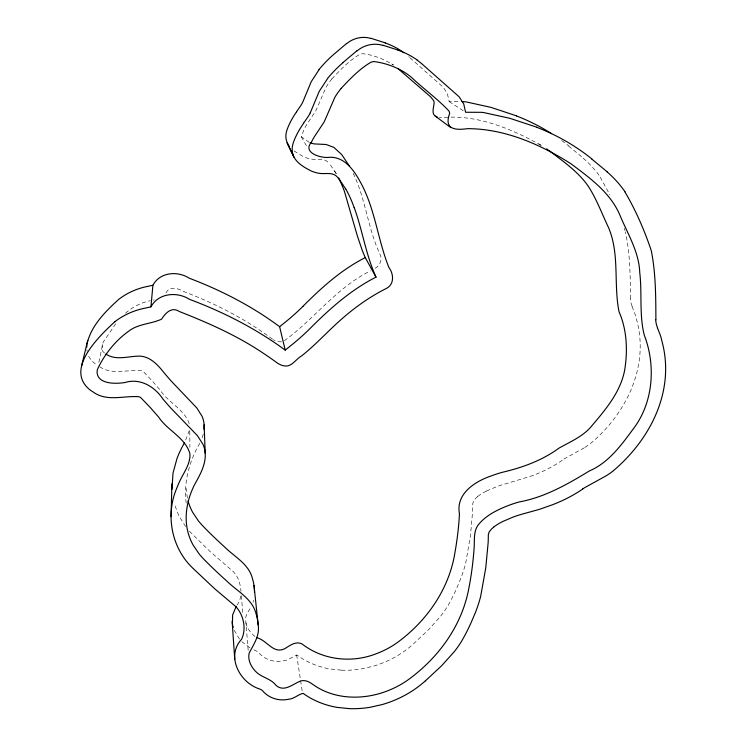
<?xml version="1.0" encoding="UTF-8"?>
<svg xmlns="http://www.w3.org/2000/svg" width="746" height="746" viewBox="0 0 746 746"><rect width="100%" height="100%" fill="white"/><g stroke="black" fill="none" stroke-linecap="round" stroke-linejoin="round"><path stroke-width="0.56" stroke-dasharray="3.73 2.8" d="M186.164 503.093C183.497 481.366 189.568 460.189 200.693 441.725M248.176 650.4L245.583 618.247L246.553 614.182L250.609 607.897M630.575 298.754C630.183 276.458 630.267 253.677 625.335 231.857M240.809 595.97L239.522 601.257L237.144 604.997M98.864 362.295L103.153 342.181L116.73 322.356M189.335 430.451L184.868 442.061M253.08 602.264L253.593 600.185M203.22 434.181L202.119 437.949M166.032 292.87C169.51 285.494 178.191 288.338 183.581 291.509C209.505 301.328 234.626 313.488 257.762 328.818A310.895 268.998 1.7 0 1 272.794 339.411M331.839 78.964C340.223 69.919 349.184 60.547 359.852 54.318A15.312 14.687 -81.9 0 1 362.649 53.703C373.504 54.831 384.321 59.363 393.618 65.098M125.496 313.18C132.527 307.016 141.106 302.606 150.282 300.741M477.757 496.482L476.582 497.47A20.506 17.923 -26.5 0 0 475.929 498.076L473.514 501.023L472.768 503.653A237.778 211.566 -8.1 0 1 472.628 511.299L470.493 535.423L465.737 562.95A161.63 142.617 -13.7 0 1 460.646 578.831L456.291 589.228A232.631 206.53 -8.7 0 1 450.631 600.838L447.917 605.668A99.852 86.974 -17 0 1 440.588 616.243L428.838 629.428L413.554 643.807A91.73 79.356 -16.1 0 1 372.496 666.43L360.971 668.994A85.51 73.826 -16.1 0 1 341.295 670.178M284.319 340.763C314.327 319.027 336.605 287.574 370.37 270.919M341.295 670.178L329.657 668.901A80.512 69.406 -16 0 1 297.29 655.249C293.122 655.781 288.46 660.714 283.368 660.816C274.276 662.877 264.215 659.511 258.386 652.19A9.661 8.178 -10.2 0 0 257.64 651.696L257.286 651.491A25.793 21.727 -9.8 0 0 256.083 650.857L252.875 649.346M375.21 268.28C380.096 265.539 382.754 259.123 379.873 254.013C367.797 228.164 365.633 198.902 353.147 173.203M584.277 447.814L564.321 458.809A36.974 31.91 -32 0 0 562.251 460.17M486.457 491.036L495.95 486.952A88.653 75.831 -26.4 0 1 506.982 483.455L533.176 475.454M153.322 300.097L154.338 299.883M409.946 57.731L443.283 87.301L447.386 93.716L449.195 101.624L460.571 101.493M447.964 117.253L439.375 117.364M451.013 117.122C483.054 116.805 514.134 130.205 541.587 145.619M281.512 341.873L278.491 341.64A17.876 17.018 -11 0 1 276.095 341.025L273.334 339.775M309.273 142.346L301.347 136.798L303.855 129.832A81.771 79.402 -58.1 0 1 305.627 126.475A50.672 49.562 -65.4 0 1 307.296 123.696L315.95 110.557L326.067 87.198A60.351 58.319 -71.1 0 1 331.858 78.983M99.684 366.752C112.515 375.499 127.958 369.186 141.768 370.65A12.216 11.237 5.8 0 1 143.521 371.741L152.464 381.178A443.534 414.729 -63.9 0 0 159.97 389.822C168.111 402.672 185.512 409.796 189.633 425.024M249.891 647.817L241.825 641.663M538.668 143.847L541.316 145.489M449.195 101.624L464.618 111.639M391.743 63.886L393.198 64.883M294.073 150.99L303.408 156.688A30.81 30.278 -83.1 0 0 310.495 158.973C316.397 160.325 324.454 157.257 328.762 163.038M104.543 353.072L102.603 351.17L102.071 346.946A19.489 18.035 9.4 0 1 102.435 344.465M568.611 146.02L583.26 158.124M254.992 636.469C249.957 632.571 246.012 626.789 245.555 620.308M408.733 56.687L409.34 57.209M189.4 531.199L209.216 550.735L232.808 571.194A11.293 9.829 -7.9 0 1 233.573 571.893C238.45 577.059 240.51 584.342 240.939 591.298M239.513 639.098L234.16 630.193M185.661 526.657L178.723 515.467L174.228 503.709M600.213 177.166L609.911 194.911M336.101 173.492L330.879 165.631A40.946 40.666 -31.1 0 0 328.762 163.038M334.534 170.937L336.371 173.902M301.347 136.798L307.492 147.727M88.634 356.262L91.152 360.197L95.441 364.039A42.149 39.137 10.8 0 0 97.166 365.223M632.03 306.401L634.287 312.033A59.922 53.516 -40.6 0 1 636.524 319.419C649.524 365.708 626.668 412.93 591.429 442.723A58.412 51.782 -35.3 0 1 584.267 447.805M624.225 228.276L624.98 230.654M187.367 498.104L186.146 488.406M87.161 351.497L86.909 349.613M296.628 654.792L300.414 679.466M300.591 680.585L302.316 691.794M241.34 595.746L242.926 614.573M189.773 431.291L189.913 447.367M561.682 140.518A216.648 202.586 -33.6 0 1 568.704 145.89M583.185 158.199A118.735 109.96 -45.8 0 1 600.334 177.072M632.17 306.326A25.504 22.408 -45.6 0 1 630.407 298.782M562.307 460.254A124.013 112.525 -34.3 0 1 533.148 475.361M477.72 496.444A43.324 37.598 -26.6 0 1 486.476 491.082"/><path stroke-width="1.12" d="M114.753 321.768C99.563 335.961 64.081 369.223 90.07 389.971A44.676 41.207 9 0 0 93.222 392.042C107.051 402.094 124.06 395.38 139.185 396.769A12.934 11.805 4.3 0 1 141.041 397.907L150.524 407.792A471.174 438.434 -62.1 0 0 158.478 416.846C167.104 430.302 185.502 437.669 189.885 453.661C190.5 460.916 186.92 467.658 183.572 473.841A115.266 102.584 -11.8 0 0 176.578 488.63C165.174 515.617 171.776 548.758 193.363 568.666M184.393 442.947L183.665 444.262A109.149 98.22 -11.3 0 0 177.054 458.352L173.016 473.067L171.934 489.423M171.095 516.577L171.878 483.94M86.816 347.077L86.9 345.389M655.893 319.708C655.799 296.703 655.79 273.269 651.286 250.665C644.46 230.327 635.806 210.335 624.887 191.843M204.012 429.463L204.115 424.754A30.847 28.162 -0.2 0 0 202.091 416.305L196.776 407.913L171.375 381.253A426.936 399.25 -63.6 0 1 164.139 372.832C157.602 364.552 149.116 355.301 137.534 356.159C127.053 356.579 115.322 360.542 105.876 354.024M114.753 321.768A75.505 69.891 3.4 0 1 123.249 316.173L125.048 315.194A69.947 64.799 4 0 1 132.835 311.66A73.052 67.634 3.7 0 1 145.731 307.995L150.944 306.839L152.911 285.233C159.812 272.243 177.352 270.63 188.943 278.034A21.774 20.944 11 0 0 190.221 278.584C221.926 290.679 252.353 306.447 279.629 326.701L285.205 350.126L293.262 343.654A275.992 261.79 38.3 0 0 309.879 328.697C329.601 308.835 350.872 289.877 376.012 277.139A170.172 157.182 -51.6 0 1 372.767 269.297C365.008 249.211 361.586 227.782 354.219 207.575M87.002 344.27C90.751 325.993 105.484 311.427 118.8 299.305A71.271 66.469 5.1 0 1 126.811 294.017L128.508 293.094A66.021 61.601 5.7 0 1 135.847 289.765A68.949 64.315 5.4 0 1 148.006 286.315L152.911 285.233M81.678 365.689L87.702 340.372M310.224 112.898L319.232 91.348L327.634 78.479M150.944 306.839C158.292 293.113 176.839 291.388 189.158 299.146A23.089 22.1 7.9 0 0 190.528 299.724C224.061 312.36 256.288 328.855 285.205 350.126M236.277 606.237L232.631 614.928L232.407 623.898M296.544 111.741L301.048 105.195A32.013 31.155 76 0 0 302.801 102.034L311.222 81.724L319.101 69.602M303.566 123.193L308.368 116.245A33.943 33.132 77.7 0 0 310.233 112.898M341.146 88.401C350.088 78.787 359.628 68.837 370.986 62.216A16.253 15.582 -78.7 0 1 373.96 61.564C387.239 63.242 400.779 68.539 411.233 77.136C423.439 88.811 437.65 98.882 449.055 111.145A7.208 6.826 -65.5 0 1 449.633 113.476C443.861 129.217 454.911 130.466 467.434 128.666C504.399 128.592 540.44 144.286 571.11 163.878C590.235 178.219 610.955 193.093 620.29 216.07C627.936 234.319 638.996 252.008 639.723 272.327C642.222 293.122 639.135 314.775 644.236 335.019C655.874 365.111 653.487 402.01 633.764 428.232C621.558 444.756 608.932 462.567 589.396 470.931C567.436 484.313 544.86 497.265 519.151 501.965A112.459 94.714 -26.2 0 0 508.054 505.629C497.675 509.714 487.157 514.749 479.641 523.254C473.001 530.033 474.773 539.787 474.092 548.347C472.973 563.687 470.959 579.008 467.649 594.03C459.741 628.001 438.35 656.984 410.794 677.844A83.039 70.879 -16.3 0 1 385.906 691.467C362.146 700.28 333.565 699.552 312.574 684.241C309.478 681.919 305.636 680.026 301.664 680.716C293.467 683.159 284.655 692.875 276.048 685.406C271.292 678.916 262.779 677.806 256.978 672.696C251.561 667.884 247.504 660.462 249.164 653.067C253.724 644.255 260.018 635.471 258.144 624.766L254.022 585.591M302.885 306.382C321.517 287.62 341.509 269.623 365.26 257.584A160.539 149.321 -53.3 0 1 362.174 250.134L357.39 236.025L344.484 191.591A115.994 113.271 9.2 0 0 338.637 178.033M425.406 680.856L441.52 665.842L453.95 652.079A105.223 90.462 -17.2 0 0 461.69 641.056L464.534 636.002A245.62 215.566 -9.2 0 0 470.549 623.908L475.202 613.072A170.489 148.603 -14 0 0 480.638 596.52L485.767 567.837L488.145 542.678A251.104 220.9 -8.7 0 0 488.332 534.695L489.134 531.954L491.689 528.867A21.615 18.65 -26.3 0 1 492.379 528.233L493.619 527.198M342.974 62.561L356.896 50.765M346.564 43.51L333.49 54.617A123.006 118.054 -61.1 0 0 319.027 69.537M613.52 470.595C650.708 438.984 675.279 390.624 661.991 341.37A63.317 55.941 -39.8 0 0 659.725 333.611L657.366 327.718M279.629 326.701L287.238 320.575A259.636 246.413 40.5 0 0 302.904 306.401M462.016 101.549L464.171 101.698A50.737 47.958 -58.9 0 1 466.315 101.941L490.905 107.359L516.577 115.872M371.191 38.354L385.197 42.876M383.09 45.264L397.954 50.047M437.137 116.945C430.507 115.089 433.864 107.48 434.144 102.752A6.789 6.453 -68.4 0 0 433.594 100.551L430.563 96.793L397.805 68.418M536.896 127.24L509.751 118.278L483.734 112.571A53.815 50.597 -56.5 0 0 481.459 112.32L465.588 112.264L463.714 103.89L459.06 96.728L421.574 63.587M310.205 142.784L313.945 143.894L326.114 144.491L333.891 147.391L341.733 154.627L349.137 165.649M256.727 637.662C267.049 640.077 273.465 654.746 285.009 648.535C290.007 645.439 295.948 640.786 302.074 643.985C322.887 660.098 351.58 663.353 375.984 653.832A78.824 68.194 -16.1 0 0 399.632 640.833C426.749 620.262 447.227 591.112 454.072 557.476C456.748 543.041 458.743 528.438 459.433 513.761C455.675 493.74 474.941 481.412 491.362 475.873A106.837 91.254 -26.3 0 1 501.89 472.414C522.097 467.695 542.044 460.571 558.903 448.187C570.457 441.632 583.269 436.429 591.858 425.789C605.92 409.209 620.821 391.631 624.766 369.587C627.787 350.368 626.948 329.779 619.049 311.763C613.445 284.301 619.842 254.367 608.633 227.819C602.022 213.934 596.716 199.322 588.333 186.351C578.234 171.589 563.062 161.378 549.14 150.58M546.548 148.846L548.273 150.002M435.338 116.152L450.826 127.659M591.727 159.029L607.123 171.776M193.848 569.151L214.606 588.706L235.41 606.265A11.908 10.239 -8.4 0 1 236.212 606.992C243.681 615.413 246.478 628.822 241.648 639.182C225.544 656.34 239.932 683.01 259.832 689.052A27.164 22.548 -10.2 0 1 261.1 689.705L261.473 689.919A10.174 8.486 -10.6 0 1 262.256 690.423C268.439 698.06 279.023 701.417 288.534 699.244C293.868 699.123 298.792 693.957 303.174 693.388A84.802 72.12 -16.2 0 0 337.173 707.394L349.398 708.635A90.07 76.726 -16.3 0 0 370.081 707.292L382.194 704.56A96.635 82.489 -16.3 0 0 425.388 680.837M289.112 146.207L287.173 142.962L286.156 139.437A17.447 17.214 -87.5 0 1 286.007 134.103L286.305 132.48A26.483 26.11 -81.9 0 1 286.949 130.102L288.003 127.23A80.13 78.153 -61.4 0 1 296.6 111.788M345.659 188.924L339.878 180.168A43.464 42.923 -27.4 0 0 337.64 177.427C333.061 171.328 324.538 174.592 318.262 173.165A32.647 32.115 -75.3 0 1 310.756 170.759C304.377 167.458 297.626 163.626 293.98 157.182L287.583 143.819M365.26 257.584L376.012 277.139M287.173 142.962L293.98 157.182M293.551 156.268L292.479 152.538A18.473 18.268 -77.4 0 1 292.329 146.897L292.656 145.181A28.059 27.686 -72 0 1 293.337 142.663L294.465 139.605A84.969 82.629 -56.1 0 1 303.631 123.239M233.19 627.405L232.51 624.533M232.146 621.353L234.71 659.175M204.115 424.754L205.206 453.326C205.933 464.805 199.844 475.09 194.51 484.769C187.535 498.654 184.113 514.805 187.479 530.182A69.154 61.601 -9.4 0 0 193.028 544.916L199.322 554.222L203.304 558.679A563.836 507.056 -52.6 0 0 226.597 580.864C237.079 591.298 252.372 598.525 256.148 614.061A65.695 56.034 -6.7 0 1 258.144 624.766M254.498 592.501L254.395 589.06A62.272 53.815 -6.1 0 0 252.493 578.765C248.931 563.911 234.412 556.842 224.425 546.809A531.422 481.785 -53.7 0 1 202.343 525.454L198.576 521.165L192.608 512.232A65.471 58.953 -8.8 0 1 188.076 500.986M327.559 78.414A130.466 124.722 -57.9 0 1 343.02 62.617M357.017 50.924A29.803 28.553 -79.4 0 1 383.043 45.413M397.926 50.131A82.965 80.428 -69.1 0 1 416.949 59.829M416.893 59.913A92.299 89.734 -68.3 0 1 421.574 63.587M536.85 127.342A229.264 212.517 -32.8 0 1 591.83 158.889M607.048 171.86A125.729 115.481 -44.4 0 1 625.008 191.741M657.506 327.643A26.968 23.424 -44.7 0 1 655.715 319.736M613.529 470.605A61.657 54.02 -34.7 0 1 605.957 475.929L584.901 487.511A38.969 33.178 -31.7 0 0 582.71 488.928M582.775 489.022A131.035 117.663 -33.7 0 1 552.012 504.911L539.274 509.397L524.447 513.5A93.334 78.722 -26.3 0 0 512.828 517.192L502.804 521.473A45.646 39.081 -26.5 0 0 493.582 527.152M345.743 188.878A123.015 119.621 4.4 0 1 354.145 207.602M341.164 88.42A64.016 61.75 -67 0 0 334.963 97.12L324.184 121.906L314.961 135.847A53.731 52.444 -59.1 0 0 313.18 138.793A86.722 83.888 -53.8 0 0 311.296 142.337C302.009 153.191 322.179 158.674 329.816 157.257C344.335 156.828 353.595 169.79 359.842 181.138C375.098 207.882 377.523 239.326 388.946 267.562C393.776 273.913 394.466 284.263 386.503 288.376C367.619 297.794 350.573 310.504 335.206 324.911C324.053 335.28 313.59 346.433 301.617 355.898C295.864 359.022 291.434 367.619 283.974 365.82A18.93 17.876 -12 0 1 281.438 365.176L277.95 363.498A328.744 281.055 0.9 0 0 262.051 352.41C236.379 335.28 208.05 322.794 179.432 311.558C171.617 306.261 165.435 313.143 161.565 319.167C150.888 324.128 138.141 323.699 128.517 331.308C115.173 340.866 104.347 354.583 97.456 369.373A20.655 18.976 7.8 0 0 97.064 371.974C97.409 384.451 115.984 384.031 124.946 382.502C140.164 377.868 154.609 386.531 162.889 398.979A453.484 422.003 -61.7 0 0 170.554 407.792L197.438 435.683L203.071 444.467A32.647 29.523 -1.2 0 1 205.206 453.326M346.676 43.66A28.068 26.903 -82.4 0 1 371.154 38.494M385.178 42.951A78.227 75.915 -73.8 0 1 402.467 51.651M403.073 52.183A87.04 84.708 -73.5 0 1 403.717 52.658M516.54 115.966A216.648 202.586 -33.6 0 1 551.574 133.637"/></g></svg>
